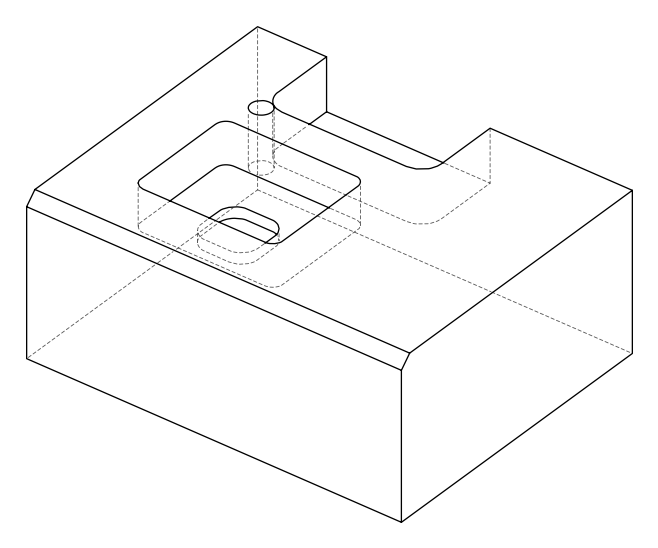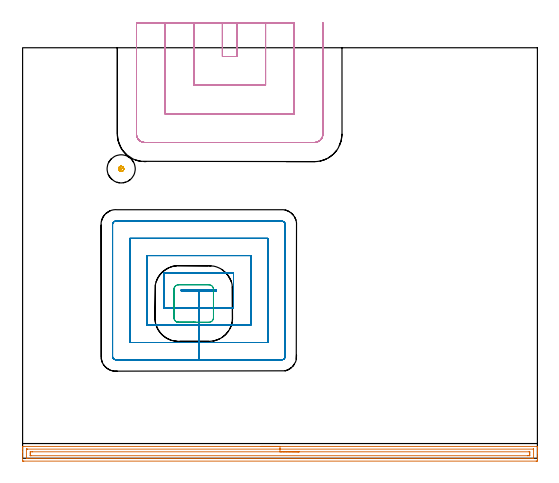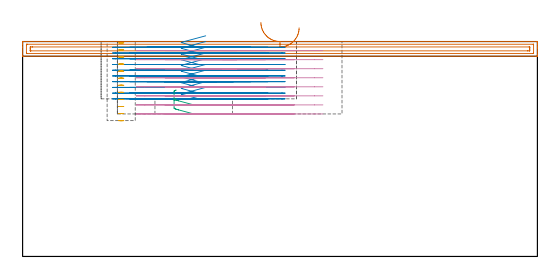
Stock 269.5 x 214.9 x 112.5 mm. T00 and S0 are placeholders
(PLAN: 5 operations, 3 tool changes, 41.6 min)
(1 AREA_MILL | FG_CHAMFER_SURFACE | UGT0205_001 | 6.68 min | 7995 mm3)
(2 MILL_RECTANGULAR_POCKET | POCKET_RECTANGULAR_STRAIGHT | NXT0201_011 | Follow Part, ap 3, ae 75% | 19.81 min | 257862 mm3)
(3 MILL_RECTANGULAR_POCKET_1 | POCKET_RECTANGULAR_STRAIGHT_1 | UGT0201_094 | Follow Part, ap 5, ae 75% | 0.56 min | 11687 mm3)
(4 MILL_SLOT | SLOT_PARTIAL_RECTANGULAR | UGT0201_094 | Follow Part, ap 5, ae 75% | 13.92 min | 262283 mm3)
(5 MILL_BLIND_HOLE_FROM_SOLID_MATERIAL | STEP1POCKET | NXT0201_011 | Spiral | 0.62 min | 7008 mm3)
(TOOL UGT0205_001 | Chamfer Mill 20 x 3 x 45 deg. | D20 FL50 Z2)
(TOOL NXT0201_011 | ENDMILL 12mm [2P460-1200-NA 1630] | D12 FL38 Z6)
(TOOL UGT0201_094 | End mill 20 mm | D20 FL38 Z4)
(OP 1 AREA_MILL)
G17 G21 G94 G90
T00 M6
G54
G17 G0 G90 X124.75 Y6.2 S1061 M3
G43 Z122.5 H0
G94 G1 X124.788 Z121.628 F250.
X124.902 Z120.764
X125.091 Z119.912
X125.353 Z119.08
X125.687 Z118.274
X126.09 Z117.5
X126.558 Z116.764
X127.09 Z116.072
X127.679 Z115.429
X128.322 Z114.84
X129.014 Z114.308
X129.75 Z113.84
X130.524 Z113.437
X131.33 Z113.103
X132.162 Z112.841
X133.014 Z112.652
X133.878 Z112.538
X134.75 Z112.5
X269.318
X269.49 Y6.197 Z112.489
X269.498 Y6.058 Z112.35
X269.5 Y5.913 Z112.213
Y5.685 Z111.985
Y4.973 Z111.268
Y3.743 Z110.04
Y3.224 Z109.519
Y2.609 Z108.905
Y-0.888 Z105.409
X269.497 Y-1.148 Z105.15
X269.49 Y-1.493 Z104.804
X269.229 Y-1.498 Z104.801
X268.871 Y-1.5 Z104.8
X0.629
X0.271 Y-1.498 Z104.801
X0.01 Y-1.493 Z104.804
X0. Y-1.148 Z105.15
Y3.224 Z109.519
Y4.617 Z110.913
Y4.973 Z111.268
Y5.685 Z111.985
Y5.913 Z112.213
X0.002 Y6.058 Z112.35
X0.01 Y6.197 Z112.489
X0.182 Y6.2 Z112.5
X134.75
Y4.786 Z111.086
X267.275 Y4.785 Z111.085
X267.44 Y4.783 Z111.083
X267.479 Y4.78 Z111.08
X267.49 Y4.778 Z111.078
X267.493 Y4.766 Z111.066
X267.497 Y4.732 Z111.032
X267.5 Y4.565 Z110.865
Y0.193 Z106.493
X267.497 Y0.057 Z106.357
X267.492 Y-0.051 Z106.249
X267.49 Y-0.08 Z106.22
X267.476 Y-0.081 Z106.219
X267.434 Y-0.083 Z106.217
X267.083 Y-0.085 Z106.215
X266.891 Y-0.086 Z106.214
X2.225 Y-0.085 Z106.215
X2.06 Y-0.083 Z106.217
X2.021 Y-0.08 Z106.22
X2.01 Y-0.078 Z106.222
X2.007 Y-0.066 Z106.234
X2.003 Y-0.032 Z106.268
X2. Y0.135 Z106.435
Y4.507 Z110.807
X2.003 Y4.643 Z110.943
X2.008 Y4.751 Z111.051
X2.01 Y4.78 Z111.08
X2.024 Y4.781 Z111.081
X2.066 Y4.783 Z111.083
X2.417 Y4.785 Z111.085
X2.609 Y4.786 Z111.086
X134.75
Y3.372 Z109.672
X265.144 Y3.371 Z109.671
X265.294 Y3.37 Z109.67
X265.444 Y3.366 Z109.666
X265.48 Y3.365 Z109.665
X265.49 Y3.344 Z109.644
X265.495 Y3.291 Z109.591
X265.498 Y3.224 Z109.524
X265.5 Y3.024 Z109.324
Y2.35 Z108.65
Y2.149 Z108.449
X265.494 Y1.476 Z107.776
X265.49 Y1.376 Z107.676
X265.486 Y1.335 Z107.635
X265.44 Y1.333 Z107.633
X265.294 Y1.331 Z107.631
X264.551 Y1.329 Z107.629
X264.4 Y1.328 Z107.628
X4.356 Y1.329 Z107.629
X4.206 Y1.33 Z107.63
X4.056 Y1.333 Z107.633
X4.02 Y1.335 Z107.635
X4.01 Y1.356 Z107.656
X4.005 Y1.409 Z107.709
X4.002 Y1.476 Z107.776
X4. Y1.676 Z107.976
Y2.35 Z108.65
Y2.551 Z108.851
X4.006 Y3.224 Z109.524
X4.01 Y3.324 Z109.624
X4.014 Y3.365 Z109.665
X4.06 Y3.367 Z109.667
X4.206 Y3.369 Z109.669
X4.949 Y3.371 Z109.671
X5.1 Y3.372 Z109.672
X134.75
X135.622 Z109.71
X136.486 Z109.823
X137.338 Z110.012
X138.17 Z110.275
X138.976 Z110.608
X139.75 Z111.011
X140.486 Z111.48
X141.178 Z112.011
X141.821 Z112.6
X142.41 Z113.244
X142.942 Z113.936
X143.41 Z114.672
X143.813 Z115.445
X144.147 Z116.251
X144.409 Z117.083
X144.598 Z117.935
X144.712 Z118.8
X144.75 Z119.672
G0 Z122.5
M5
M2
(OP 2 MILL_RECTANGULAR_POCKET)
G17 G21 G94 G90
T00 M6
G54
G17 G0 G90 X95.842 Y88.1 S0 M3
G43 Z122.5 H1
Z115.5
G94 G1 X83.1 Z112.086 F250.
Y87.6 Z111.952
X92.25 Z109.5
X101.4 F500.
Y88.1
X83.1
Y87.6
X92.25
Y78.6
X110.4
Y97.1
X74.1
Y78.6
X92.25
Y69.6
X119.4
Y106.1
X65.1
Y69.6
X92.25
Y60.6
X128.4
Y115.1
X56.1
Y60.6
X92.25
Y51.6
X135.8
G3 X137.4 Y53.2 R1.6
G1 Y122.5
G3 X135.8 Y124.1 R1.6
G1 X48.7
G3 X47.1 Y122.5 R1.6
G1 Y53.2
G3 X48.7 Y51.6 R1.6
G1 X92.25
X93.25
G0 X95.842 Y88.1 Z112.5
G1 X83.1 Z109.086 F250.
Y87.6 Z108.952
X92.25 Z106.5
X101.4 F500.
Y88.1
X83.1
Y87.6
X92.25
Y78.6
X110.4
Y97.1
X74.1
Y78.6
X92.25
Y69.6
X119.4
Y106.1
X65.1
Y69.6
X92.25
Y60.6
X128.4
Y115.1
X56.1
Y60.6
X92.25
Y51.6
X135.8
G3 X137.4 Y53.2 R1.6
G1 Y122.5
G3 X135.8 Y124.1 R1.6
G1 X48.7
G3 X47.1 Y122.5 R1.6
G1 Y53.2
G3 X48.7 Y51.6 R1.6
G1 X92.25
X93.25
G0 X95.842 Y88.1 Z109.5
G1 X83.1 Z106.086 F250.
Y87.6 Z105.952
X92.25 Z103.5
X101.4 F500.
Y88.1
X83.1
Y87.6
X92.25
Y78.6
X110.4
Y97.1
X74.1
Y78.6
X92.25
Y69.6
X119.4
Y106.1
X65.1
Y69.6
X92.25
Y60.6
X128.4
Y115.1
X56.1
Y60.6
X92.25
Y51.6
X135.8
G3 X137.4 Y53.2 R1.6
G1 Y122.5
G3 X135.8 Y124.1 R1.6
G1 X48.7
G3 X47.1 Y122.5 R1.6
G1 Y53.2
G3 X48.7 Y51.6 R1.6
G1 X92.25
X93.25
G0 X95.842 Y88.1 Z106.5
G1 X83.1 Z103.086 F250.
Y87.6 Z102.952
X92.25 Z100.5
X101.4 F500.
Y88.1
X83.1
Y87.6
X92.25
Y78.6
X110.4
Y97.1
X74.1
Y78.6
X92.25
Y69.6
X119.4
Y106.1
X65.1
Y69.6
X92.25
Y60.6
X128.4
Y115.1
X56.1
Y60.6
X92.25
Y51.6
X135.8
G3 X137.4 Y53.2 R1.6
G1 Y122.5
G3 X135.8 Y124.1 R1.6
G1 X48.7
G3 X47.1 Y122.5 R1.6
G1 Y53.2
G3 X48.7 Y51.6 R1.6
G1 X92.25
X93.25
G0 X95.842 Y88.1 Z103.5
G1 X83.1 Z100.086 F250.
Y87.6 Z99.952
X92.25 Z97.5
X101.4 F500.
Y88.1
X83.1
Y87.6
X92.25
Y78.6
X110.4
Y97.1
X74.1
Y78.6
X92.25
Y69.6
X119.4
Y106.1
X65.1
Y69.6
X92.25
Y60.6
X128.4
Y115.1
X56.1
Y60.6
X92.25
Y51.6
X135.8
G3 X137.4 Y53.2 R1.6
G1 Y122.5
G3 X135.8 Y124.1 R1.6
G1 X48.7
G3 X47.1 Y122.5 R1.6
G1 Y53.2
G3 X48.7 Y51.6 R1.6
G1 X92.25
X93.25
G0 X95.842 Y88.1 Z100.5
G1 X83.1 Z97.086 F250.
Y87.6 Z96.952
X92.25 Z94.5
X101.4 F500.
Y88.1
X83.1
Y87.6
X92.25
Y78.6
X110.4
Y97.1
X74.1
Y78.6
X92.25
Y69.6
X119.4
Y106.1
X65.1
Y69.6
X92.25
Y60.6
X128.4
Y115.1
X56.1
Y60.6
X92.25
Y51.6
X135.8
G3 X137.4 Y53.2 R1.6
G1 Y122.5
G3 X135.8 Y124.1 R1.6
G1 X48.7
G3 X47.1 Y122.5 R1.6
G1 Y53.2
G3 X48.7 Y51.6 R1.6
G1 X92.25
X93.25
G0 X95.842 Y88.1 Z97.5
G1 X83.1 Z94.086 F250.
Y87.6 Z93.952
X92.25 Z91.5
X101.4 F500.
Y88.1
X83.1
Y87.6
X92.25
Y78.6
X110.4
Y97.1
X74.1
Y78.6
X92.25
Y69.6
X119.4
Y106.1
X65.1
Y69.6
X92.25
Y60.6
X128.4
Y115.1
X56.1
Y60.6
X92.25
Y51.6
X135.8
G3 X137.4 Y53.2 R1.6
G1 Y122.5
G3 X135.8 Y124.1 R1.6
G1 X48.7
G3 X47.1 Y122.5 R1.6
G1 Y53.2
G3 X48.7 Y51.6 R1.6
G1 X92.25
X93.25
G0 X95.842 Y88.1 Z94.5
G1 X83.1 Z91.086 F250.
Y87.6 Z90.952
X92.25 Z88.5
X101.4 F500.
Y88.1
X83.1
Y87.6
X92.25
Y78.6
X110.4
Y97.1
X74.1
Y78.6
X92.25
Y69.6
X119.4
Y106.1
X65.1
Y69.6
X92.25
Y60.6
X128.4
Y115.1
X56.1
Y60.6
X92.25
Y51.6
X135.8
G3 X137.4 Y53.2 R1.6
G1 Y122.5
G3 X135.8 Y124.1 R1.6
G1 X48.7
G3 X47.1 Y122.5 R1.6
G1 Y53.2
G3 X48.7 Y51.6 R1.6
G1 X92.25
X93.25
G0 X95.842 Y88.1 Z91.5
G1 X83.1 Z88.086 F250.
Y87.6 Z87.952
X92.25 Z85.5
X101.4 F500.
Y88.1
X83.1
Y87.6
X92.25
Y78.6
X110.4
Y97.1
X74.1
Y78.6
X92.25
Y69.6
X119.4
Y106.1
X65.1
Y69.6
X92.25
Y60.6
X128.4
Y115.1
X56.1
Y60.6
X92.25
Y51.6
X135.8
G3 X137.4 Y53.2 R1.6
G1 Y122.5
G3 X135.8 Y124.1 R1.6
G1 X48.7
G3 X47.1 Y122.5 R1.6
G1 Y53.2
G3 X48.7 Y51.6 R1.6
G1 X92.25
X93.25
G0 X95.842 Y88.1 Z88.5
G1 X83.1 Z85.086 F250.
Y87.6 Z84.952
X92.25 Z82.5
X101.4 F500.
Y88.1
X83.1
Y87.6
X92.25
Y78.6
X110.4
Y97.1
X74.1
Y78.6
X92.25
Y69.6
X119.4
Y106.1
X65.1
Y69.6
X92.25
Y60.6
X128.4
Y115.1
X56.1
Y60.6
X92.25
Y51.6
X135.8
G3 X137.4 Y53.2 R1.6
G1 Y122.5
G3 X135.8 Y124.1 R1.6
G1 X48.7
G3 X47.1 Y122.5 R1.6
G1 Y53.2
G3 X48.7 Y51.6 R1.6
G1 X92.25
X93.25
G0 Z122.5
M5
M2
(OP 3 MILL_RECTANGULAR_POCKET_1)
G17 G21 G94 G90
T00 M6
G54
G17 G0 G90 X80.322 Y90.414 S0 M3
G43 Z122.5 H0
Z87.075
G94 G1 X80.288 Y90.395 Z87.065 F250.
X79.97 Y90.13 Z86.954
X79.705 Y89.812 Z86.843
X79.501 Y89.452 Z86.732
X79.364 Y89.061 Z86.621
X79.3 Y88.652 Z86.51
Y73.348 Z82.409
X79.364 Y72.939 Z82.298
X79.501 Y72.548 Z82.187
X79.705 Y72.188 Z82.076
X79.97 Y71.87 Z81.966
X80.288 Y71.605 Z81.855
X80.648 Y71.401 Z81.744
X81.039 Y71.264 Z81.633
X81.448 Y71.2 Z81.522
X81.6 Z81.481
X89.6 Z79.337
X97.6 F500.
G3 X99.9 Y73.5 R2.3
G1 Y88.5
G3 X97.6 Y90.8 R2.3
G1 X81.6
G3 X79.3 Y88.5 R2.3
G1 Y73.5
G3 X81.6 Y71.2 R2.3
G1 X89.6
X90.6
G0 X80.322 Y90.414 Z82.337
G1 X80.288 Y90.395 Z82.327 F250.
X79.97 Y90.13 Z82.216
X79.705 Y89.812 Z82.105
X79.501 Y89.452 Z81.994
X79.364 Y89.061 Z81.883
X79.3 Y88.652 Z81.772
Y73.348 Z77.672
X79.364 Y72.939 Z77.561
X79.501 Y72.548 Z77.45
X79.705 Y72.188 Z77.339
X79.97 Y71.87 Z77.228
X80.288 Y71.605 Z77.117
X80.648 Y71.401 Z77.006
X81.039 Y71.264 Z76.895
X81.448 Y71.2 Z76.784
X81.6 Z76.744
X89.6 Z74.6
X97.6 F500.
G3 X99.9 Y73.5 R2.3
G1 Y88.5
G3 X97.6 Y90.8 R2.3
G1 X81.6
G3 X79.3 Y88.5 R2.3
G1 Y73.5
G3 X81.6 Y71.2 R2.3
G1 X89.6
X90.6
G0 Z122.5
M5
M2
(OP 4 MILL_SLOT)
G17 G21 G94 G90
T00 M6
G54
G17 G0 G90 X104.6 Y227.9 S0 M3
G43 Z122.5 H0
Z107.762
G94 G1 Y224.9 F250.
Y210.3 F500.
X112.2
Y224.9
Y227.9 F250.
X89.6
Y224.9
Y195.3 F500.
X127.2
Y224.9
Y227.9 F250.
X74.6
Y224.9
Y180.3 F500.
X142.2
Y224.9
Y227.9 F250.
X59.6
Y224.9
Y169.7 F500.
G3 X64. Y165.3 R4.4
G1 X152.8
G3 X157.2 Y169.7 R4.4
G1 Y224.9
Y227.9 F250.
G0 X104.6 Z103.025
G1 Y224.9
Y210.3 F500.
X112.2
Y224.9
Y227.9 F250.
X89.6
Y224.9
Y195.3 F500.
X127.2
Y224.9
Y227.9 F250.
X74.6
Y224.9
Y180.3 F500.
X142.2
Y224.9
Y227.9 F250.
X59.6
Y224.9
Y169.7 F500.
G3 X64. Y165.3 R4.4
G1 X152.8
G3 X157.2 Y169.7 R4.4
G1 Y224.9
Y227.9 F250.
G0 X104.6 Z98.287
G1 Y224.9
Y210.3 F500.
X112.2
Y224.9
Y227.9 F250.
X89.6
Y224.9
Y195.3 F500.
X127.2
Y224.9
Y227.9 F250.
X74.6
Y224.9
Y180.3 F500.
X142.2
Y224.9
Y227.9 F250.
X59.6
Y224.9
Y169.7 F500.
G3 X64. Y165.3 R4.4
G1 X152.8
G3 X157.2 Y169.7 R4.4
G1 Y224.9
Y227.9 F250.
G0 X104.6 Z93.55
G1 Y224.9
Y210.3 F500.
X112.2
Y224.9
Y227.9 F250.
X89.6
Y224.9
Y195.3 F500.
X127.2
Y224.9
Y227.9 F250.
X74.6
Y224.9
Y180.3 F500.
X142.2
Y224.9
Y227.9 F250.
X59.6
Y224.9
Y169.7 F500.
G3 X64. Y165.3 R4.4
G1 X152.8
G3 X157.2 Y169.7 R4.4
G1 Y224.9
Y227.9 F250.
G0 X104.6 Z88.812
G1 Y224.9
Y210.3 F500.
X112.2
Y224.9
Y227.9 F250.
X89.6
Y224.9
Y195.3 F500.
X127.2
Y224.9
Y227.9 F250.
X74.6
Y224.9
Y180.3 F500.
X142.2
Y224.9
Y227.9 F250.
X59.6
Y224.9
Y169.7 F500.
G3 X64. Y165.3 R4.4
G1 X152.8
G3 X157.2 Y169.7 R4.4
G1 Y224.9
Y227.9 F250.
G0 X104.6 Z84.075
G1 Y224.9
Y210.3 F500.
X112.2
Y224.9
Y227.9 F250.
X89.6
Y224.9
Y195.3 F500.
X127.2
Y224.9
Y227.9 F250.
X74.6
Y224.9
Y180.3 F500.
X142.2
Y224.9
Y227.9 F250.
X59.6
Y224.9
Y169.7 F500.
G3 X64. Y165.3 R4.4
G1 X152.8
G3 X157.2 Y169.7 R4.4
G1 Y224.9
Y227.9 F250.
G0 X104.6 Z79.337
G1 Y224.9
Y210.3 F500.
X112.2
Y224.9
Y227.9 F250.
X89.6
Y224.9
Y195.3 F500.
X127.2
Y224.9
Y227.9 F250.
X74.6
Y224.9
Y180.3 F500.
X142.2
Y224.9
Y227.9 F250.
X59.6
Y224.9
Y169.7 F500.
G3 X64. Y165.3 R4.4
G1 X152.8
G3 X157.2 Y169.7 R4.4
G1 Y224.9
Y227.9 F250.
G0 X104.6 Z74.6
G1 Y224.9
Y210.3 F500.
X112.2
Y224.9
Y227.9 F250.
X89.6
Y224.9
Y195.3 F500.
X127.2
Y224.9
Y227.9 F250.
X74.6
Y224.9
Y180.3 F500.
X142.2
Y224.9
Y227.9 F250.
X59.6
Y224.9
Y169.7 F500.
G3 X64. Y165.3 R4.4
G1 X152.8
G3 X157.2 Y169.7 R4.4
G1 Y224.9
Y227.9 F250.
G0 Z122.5
M5
M2
(OP 5 MILL_BLIND_HOLE_FROM_SOLID_MATERIAL)
G17 G21 G94 G90
T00 M6
G54
G17 G0 G90 X51.6 Y151.5 S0 M3
G43 Z122.5 H1
Z111.8
G94 G3 X52.275 Y152.175 R0.675 F250.
X51.6 Y152.85 R0.675
X50.25 Y151.5 R1.35
X51.6 Y152.85 R-1.35
X50.925 Y152.175 R0.675
X51.6 Y151.5 R0.675
G0 Z108.1
G3 X52.275 Y152.175 R0.675
X51.6 Y152.85 R0.675
X50.25 Y151.5 R1.35
X51.6 Y152.85 R-1.35
X50.925 Y152.175 R0.675
X51.6 Y151.5 R0.675
G0 Z104.4
G3 X52.275 Y152.175 R0.675
X51.6 Y152.85 R0.675
X50.25 Y151.5 R1.35
X51.6 Y152.85 R-1.35
X50.925 Y152.175 R0.675
X51.6 Y151.5 R0.675
G0 Z100.7
G3 X52.275 Y152.175 R0.675
X51.6 Y152.85 R0.675
X50.25 Y151.5 R1.35
X51.6 Y152.85 R-1.35
X50.925 Y152.175 R0.675
X51.6 Y151.5 R0.675
G0 Z97.
G3 X52.275 Y152.175 R0.675
X51.6 Y152.85 R0.675
X50.25 Y151.5 R1.35
X51.6 Y152.85 R-1.35
X50.925 Y152.175 R0.675
X51.6 Y151.5 R0.675
G0 Z93.3
G3 X52.275 Y152.175 R0.675
X51.6 Y152.85 R0.675
X50.25 Y151.5 R1.35
X51.6 Y152.85 R-1.35
X50.925 Y152.175 R0.675
X51.6 Y151.5 R0.675
G0 Z89.6
G3 X52.275 Y152.175 R0.675
X51.6 Y152.85 R0.675
X50.25 Y151.5 R1.35
X51.6 Y152.85 R-1.35
X50.925 Y152.175 R0.675
X51.6 Y151.5 R0.675
G0 Z85.9
G3 X52.275 Y152.175 R0.675
X51.6 Y152.85 R0.675
X50.25 Y151.5 R1.35
X51.6 Y152.85 R-1.35
X50.925 Y152.175 R0.675
X51.6 Y151.5 R0.675
G0 Z82.2
G3 X52.275 Y152.175 R0.675
X51.6 Y152.85 R0.675
X50.25 Y151.5 R1.35
X51.6 Y152.85 R-1.35
X50.925 Y152.175 R0.675
X51.6 Y151.5 R0.675
G0 Z78.5
G3 X52.275 Y152.175 R0.675
X51.6 Y152.85 R0.675
X50.25 Y151.5 R1.35
X51.6 Y152.85 R-1.35
X50.925 Y152.175 R0.675
X51.6 Y151.5 R0.675
G0 Z74.8
G3 X52.275 Y152.175 R0.675
X51.6 Y152.85 R0.675
X50.25 Y151.5 R1.35
X51.6 Y152.85 R-1.35
X50.925 Y152.175 R0.675
X51.6 Y151.5 R0.675
G0 Z71.1
G3 X52.275 Y152.175 R0.675
X51.6 Y152.85 R0.675
X50.25 Y151.5 R1.35
X51.6 Y152.85 R-1.35
X50.925 Y152.175 R0.675
X51.6 Y151.5 R0.675
G0 Z122.5
M5
M2
